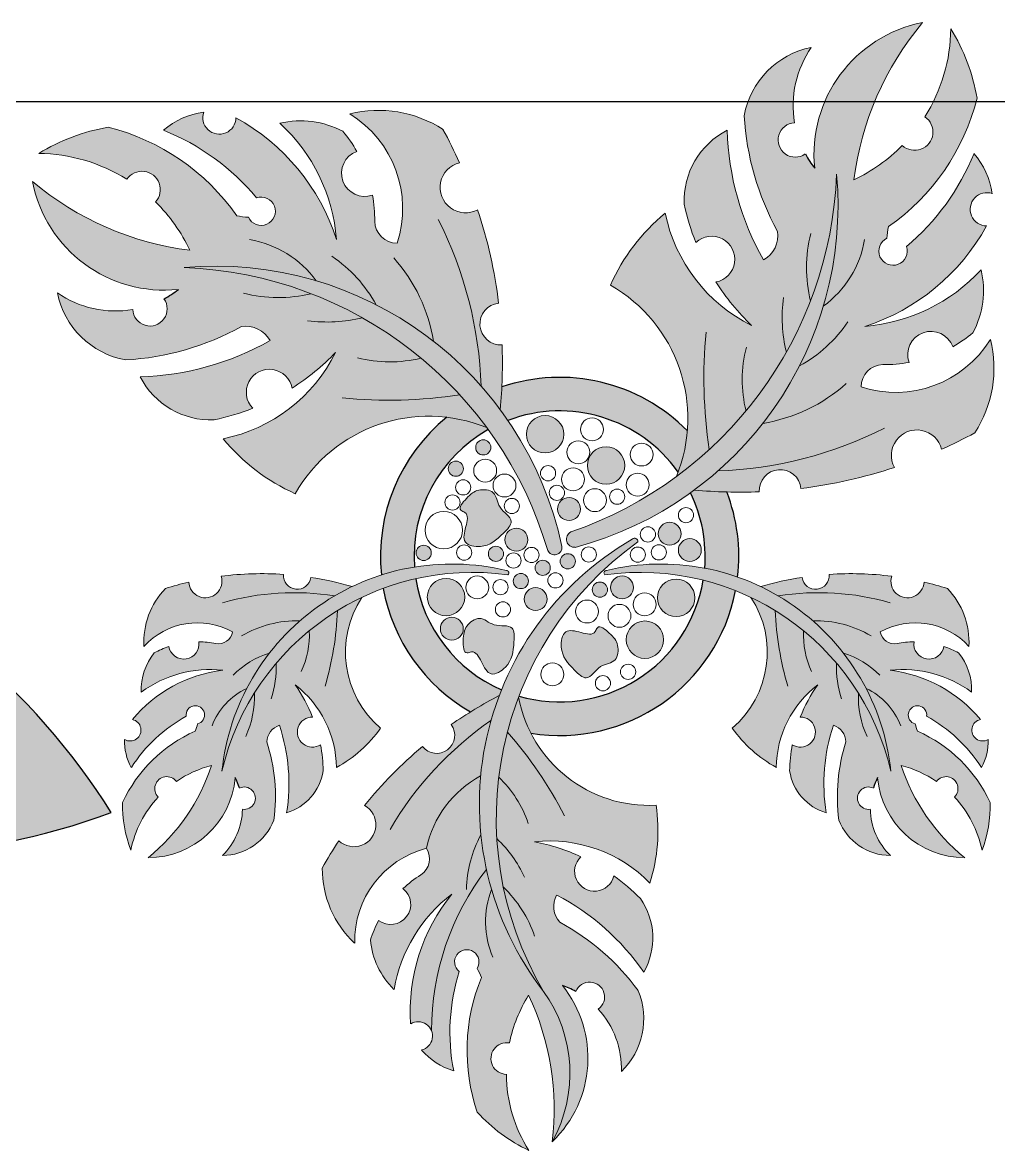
# Model space of a CAD drawing. Header units: inches. Extents: x 9636 to 21597, y -10243 to 557.
# Drawn here: x 14820.16 to 14837.89, y -8239.53 to -8219.03 of the extents above; entities that cross this region are included whole.
import ezdxf

# ---------------------------------------------------------------- set-up
doc = ezdxf.new("R2010")
doc.units = ezdxf.units.IN
doc.header["$MEASUREMENT"] = 0
doc.layers.add('estofado', color=7, linetype='Continuous', lineweight=25)
doc.layers.add('MESA', color=7, linetype='Continuous')

# ---------------------------------------------------------------- blocks, each defined once
blk = doc.blocks.new('FF')
at = {"layer": 'estofado', "ltscale": 0.1, "true_color": 0x939598}
h = blk.add_hatch(color=252, dxfattribs=at)
h.set_gradient(color1=(108, 164, 86), color2=(79, 120, 63), one_color=1, tint=0.36, name='CYLINDER')
h.paths.add_polyline_path([(14833.878, -8222.824, -0.314907), (14833.623, -8223.343, -0.122145), (14832.963, -8220.985, 0.291545), (14832.183, -8222.326, 0.043027), (14832.394, -8223.029, -1.339402), (14832.759, -8223.744, 0.060072), (14833.408, -8224.535, -0.231117), (14831.838, -8222.493, 0.11449), (14830.841, -8223.801, -0.376746), (14832.041, -8227.282, 0.228124), (14834.952, -8221.786, -0.2613), (14832.367, -8227.527, 0.033062), (14833.547, -8227.56, -0.981895), (14834.304, -8227.498, 0.048855), (14836.004, -8227.117, -1.138233), (14836.858, -8226.786, 0.018864), (14837.463, -8226.487, 0.208979), (14837.745, -8224.791, -0.346636), (14835.396, -8225.653, -0.42625), (14835.815, -8225.246, 0.04537), (14836.268, -8225.206, -0.994855), (14837.062, -8224.92, 0.044381), (14837.429, -8224.668, 0.18118), (14837.576, -8223.525, -0.18833), (14835.464, -8224.552, 0.191426), (14837.674, -8222.725, -1.174476), (14837.779, -8222.139, 0.140528), (14837.448, -8221.406, -0.125367), (14836.219, -8223.099, -2.245001), (14835.866, -8222.95, -0.031976), (14835.893, -8222.739, 0.181425), (14837.503, -8220.403, 0.094503), (14837.028, -8219.14, -0.138196), (14836.556, -8220.742, -1.074478), (14836.144, -8221.263, -0.088291), (14835.265, -8221.888, -0.144087), (14836.514, -8219.028, 0.388768), (14834.553, -8221.678, -0.041945), (14834.384, -8221.417, -1.340573), (14834.188, -8220.849, -0.196063), (14834.492, -8219.48, 0.307628), (14833.271, -8220.721, 0.111291)])
h = blk.add_hatch(color=252, dxfattribs=at)
h.set_gradient(color1=(108, 164, 86), color2=(102, 154, 81), one_color=1, tint=0.46, name='CYLINDER')
h.paths.add_polyline_path([(14828.841, -8226.067, 0.033062), (14828.873, -8224.887, -0.981895), (14828.812, -8224.13, 0.048855), (14828.431, -8222.43, -1.138233), (14828.099, -8221.575, 0.018864), (14827.801, -8220.971, 0.208979), (14826.105, -8220.689, -0.346636), (14826.967, -8223.038, -0.42625), (14826.559, -8222.619, 0.04537), (14826.52, -8222.165, -0.994855), (14826.234, -8221.372, 0.044381), (14825.981, -8221.005, 0.18118), (14824.838, -8220.858, -0.18833), (14825.866, -8222.97, 0.191426), (14824.039, -8220.759, -1.174476), (14823.453, -8220.654, 0.140528), (14822.719, -8220.985, -0.125367), (14824.412, -8222.215, -2.245001), (14824.264, -8222.567, -0.031976), (14824.053, -8222.54, 0.181425), (14821.717, -8220.931, 0.094503), (14820.454, -8221.406, -0.138196), (14822.056, -8221.877, -1.074478), (14822.577, -8222.289, -0.088291), (14823.202, -8223.169, -0.144087), (14820.341, -8221.92, 0.388768), (14822.992, -8223.88, -0.041945), (14822.731, -8224.05, -1.340573), (14822.163, -8224.246, -0.196063), (14820.794, -8223.942, 0.307628), (14822.035, -8225.162, 0.111291), (14824.138, -8224.555, -0.314907), (14824.657, -8224.811, -0.122145), (14822.299, -8225.47, 0.291545), (14823.64, -8226.251, 0.043027), (14824.343, -8226.039, -1.339402), (14825.058, -8225.674, 0.060072), (14825.849, -8225.026, -0.231117), (14823.806, -8226.595, 0.11449), (14825.115, -8227.593, -0.376746), (14828.596, -8226.392, 0.228124), (14823.1, -8223.482, -0.2613)])
h = blk.add_hatch(color=252, dxfattribs=at)
h.set_gradient(color1=(166, 115, 84), color2=(109, 75, 55), one_color=1, tint=0.32, name='INVCYLINDER')
h.paths.add_polyline_path([(14834.952, -8221.786, -0.309503), (14830.122, -8228.29, 0.812635), (14830.201, -8228.569, 0.364481)])
h = blk.add_hatch(color=252, dxfattribs=at)
h.set_gradient(color1=(166, 115, 84), color2=(109, 75, 55), one_color=1, tint=0.32, name='INVCYLINDER')
h.paths.add_polyline_path([(14829.704, -8228.626, 0.872708), (14829.96, -8228.552, 0.378997), (14823.1, -8223.482, -0.322151)])
h = blk.add_hatch(color=252, dxfattribs=at)
h.set_gradient(color1=(185, 193, 193), color2=(81, 92, 92), one_color=1, tint=0.34, name='CURVED')
h.paths.add_polyline_path([(14832.074, -8227.199, 0.06904), (14832.24, -8226.451, 0.288006), (14828.87, -8225.652, -0.011646), (14828.841, -8226.067, -0.009266), (14828.979, -8226.261, -0.341204)])
h = blk.add_hatch(color=252, dxfattribs=at)
h.set_gradient(color1=(185, 193, 193), color2=(81, 92, 92), one_color=1, tint=0.34, name='CURVED')
h.paths.add_polyline_path([(14828.622, -8226.428, 0.00155), (14828.596, -8226.392, 0.067559), (14827.869, -8226.204, 0.253608), (14826.68, -8229.071, -0.036817), (14827.28, -8228.927, -0.290631)])
h = blk.add_hatch(color=252, dxfattribs=at)
h.set_gradient(color1=(179, 165, 128), color2=(150, 134, 90), one_color=1, tint=0.47)
h.paths.add_polyline_path([(14829.315, -8226.513, -1), (14829.995, -8226.513, -1)])
h = blk.add_hatch(color=252, dxfattribs=at)
h.set_gradient(color1=(179, 165, 128), color2=(150, 134, 90), one_color=1, tint=0.47)
h.paths.add_polyline_path([(14828.395, -8226.752, 1), (14828.67, -8226.752, 1)])
h = blk.add_hatch(color=252, dxfattribs=at)
h.set_gradient(color1=(179, 165, 128), color2=(150, 134, 90), one_color=1, tint=0.47)
h.paths.add_polyline_path([(14830.423, -8227.081, 1), (14831.102, -8227.081, 1)])
h = blk.add_hatch(color=252, dxfattribs=at)
h.set_gradient(color1=(179, 165, 128), color2=(150, 134, 90), one_color=1, tint=0.47)
h.paths.add_polyline_path([(14827.896, -8227.139, 1), (14828.172, -8227.139, 1)])
h = blk.add_hatch(color=252, dxfattribs=at)
h.set_gradient(color1=(179, 165, 128), color2=(150, 134, 90), one_color=1, tint=0.47)
edge = h.paths.add_edge_path()
edge.add_spline(control_points=[(14828.215, -8228.193), (14828.187, -8228.301), (14828.131, -8228.519), (14828.589, -8228.595), (14828.829, -8228.388), (14829.138, -8228.066), (14828.782, -8227.877), (14828.775, -8227.531), (14828.419, -8227.5), (14828.25, -8227.641), (14828.05, -8227.886), (14828.279, -8227.949), (14828.242, -8228.088), (14828.215, -8228.193)], knot_values=[0, 0, 0, 0, 0.020201, 0.040881, 0.075874, 0.093984, 0.117931, 0.138882, 0.158108, 0.177537, 0.194687, 0.200618, 0.219249, 0.219249, 0.219249, 0.219249], degree=3, periodic=0)
h = blk.add_hatch(color=252, dxfattribs=at)
h.set_gradient(color1=(185, 193, 193), color2=(81, 92, 92), one_color=1, tint=0.34, name='CURVED')
h.paths.add_polyline_path([(14832.367, -8227.527, -0.003321), (14832.298, -8227.577, -0.134103), (14832.556, -8228.947, -0.036923), (14833.153, -8229.108, 0.121396), (14832.957, -8227.563, -0.016535)])
h = blk.add_hatch(color=252, dxfattribs=at)
h.set_gradient(color1=(179, 165, 128), color2=(150, 134, 90), one_color=1, tint=0.47)
h.paths.add_polyline_path([(14830.299, -8227.873, 1), (14829.882, -8227.873, 1)])
h = blk.add_hatch(color=252, dxfattribs=at)
h.set_gradient(color1=(179, 165, 128), color2=(150, 134, 90), one_color=1, tint=0.47)
h.paths.add_polyline_path([(14829.341, -8228.43, 1), (14828.924, -8228.43, 1)])
h = blk.add_hatch(color=252, dxfattribs=at)
h.set_gradient(color1=(179, 165, 128), color2=(150, 134, 90), one_color=1, tint=0.47)
h.paths.add_polyline_path([(14832.126, -8228.322, 1), (14831.709, -8228.322, 1)])
h = blk.add_hatch(color=252, dxfattribs=at)
h.set_gradient(color1=(166, 115, 84), color2=(109, 75, 55), one_color=1, tint=0.32, name='INVCYLINDER')
h.paths.add_polyline_path([(14831.339, -8228.469, 0.726279), (14831.24, -8228.421, 0.000011), (14831.24, -8228.421, 0.454782), (14829.628, -8236.642, -0.387777)])
h = blk.add_hatch(color=252, dxfattribs=at)
h.set_gradient(color1=(179, 165, 128), color2=(150, 134, 90), one_color=1, tint=0.47)
h.paths.add_polyline_path([(14832.494, -8228.619, 1), (14832.077, -8228.619, 1)])
h = blk.add_hatch(color=252, dxfattribs=at)
h.set_gradient(color1=(179, 165, 128), color2=(150, 134, 90), one_color=1, tint=0.47)
h.paths.add_polyline_path([(14827.587, -8228.67, 1), (14827.312, -8228.67, 1)])
h = blk.add_hatch(color=252, dxfattribs=at)
h.set_gradient(color1=(179, 165, 128), color2=(150, 134, 90), one_color=1, tint=0.47)
h.paths.add_polyline_path([(14828.899, -8228.686, 1), (14828.624, -8228.686, 1)])
h = blk.add_hatch(color=252, dxfattribs=at)
h.set_gradient(color1=(179, 165, 128), color2=(150, 134, 90), one_color=1, tint=0.47)
h.paths.add_polyline_path([(14830.205, -8228.823, 1), (14829.929, -8228.823, 1)])
h = blk.add_hatch(color=252, dxfattribs=at)
h.set_gradient(color1=(166, 115, 84), color2=(109, 75, 55), one_color=1, tint=0.32, name='INVCYLINDER')
h.paths.add_polyline_path([(14828.98, -8229.069, 0.529291), (14828.975, -8228.997, 0.456534), (14823.783, -8232.638, -0.387777)])
h = blk.add_hatch(color=252, dxfattribs=at)
h.set_gradient(color1=(179, 165, 128), color2=(150, 134, 90), one_color=1, tint=0.47)
h.paths.add_polyline_path([(14829.75, -8228.942, 1), (14829.475, -8228.942, 1)])
h = blk.add_hatch(color=252, dxfattribs=at)
h.set_gradient(color1=(166, 115, 84), color2=(109, 75, 55), one_color=1, tint=0.32, name='INVCYLINDER')
h.paths.add_polyline_path([(14835.938, -8232.638, 0.456534), (14830.746, -8228.997, 0.529291), (14830.741, -8229.069, -0.387777)])
h = blk.add_hatch(color=252, dxfattribs=at)
h.set_gradient(color1=(108, 164, 86), color2=(62, 94, 49), one_color=1, tint=0.28, name='CURVED')
h.paths.add_polyline_path([(14822.156, -8231.7, -1.174476), (14822.017, -8232.063, 0.140528), (14822.138, -8232.573, -0.125367), (14823.134, -8231.641, -2.245001), (14823.342, -8231.78, -0.031976), (14823.298, -8231.911, 0.181425), (14821.979, -8233.208, 0.094503), (14822.127, -8234.076, -0.138196), (14822.627, -8233.108, -1.074478), (14822.955, -8232.825, -0.088291), (14823.595, -8232.534, -0.144087), (14822.442, -8234.211, 0.388768), (14824.025, -8232.756, -0.041945), (14824.102, -8232.944, -1.340573), (14824.157, -8233.332, -0.196063), (14823.793, -8234.171, 0.307628), (14824.728, -8233.528, 0.111291), (14824.599, -8232.106, -0.314907), (14824.827, -8231.805, -0.122145), (14824.958, -8233.396, 0.291545), (14825.623, -8232.634, 0.043027), (14825.575, -8232.158, -1.339402), (14825.429, -8231.655, 0.060072), (14825.112, -8231.069, -0.231117), (14825.864, -8232.57, 0.11449), (14826.665, -8231.856, -0.376746), (14826.326, -8229.479, 0.228124), (14823.783, -8232.638, -0.2613), (14826.148, -8229.282, 0.033062), (14825.396, -8229.115, -0.981895), (14824.904, -8229.06, 0.048855), (14823.769, -8229.095, -1.138233), (14823.181, -8229.201, 0.018864), (14822.757, -8229.318, 0.208979), (14822.366, -8230.369, -0.346636), (14823.977, -8230.107, -0.42625), (14823.658, -8230.316, 0.04537), (14823.363, -8230.285, -0.994855), (14822.82, -8230.37, 0.044381), (14822.554, -8230.487, 0.18118), (14822.318, -8231.2, -0.18833), (14823.797, -8230.804, 0.191426)])
h = blk.add_hatch(color=252, dxfattribs=at)
h.set_gradient(color1=(179, 165, 128), color2=(150, 134, 90), one_color=1, tint=0.47)
h.paths.add_polyline_path([(14829.352, -8229.182, 1), (14829.077, -8229.182, 1)])
h = blk.add_hatch(color=252, dxfattribs=at)
h.set_gradient(color1=(179, 165, 128), color2=(150, 134, 90), one_color=1, tint=0.47)
h.paths.add_polyline_path([(14831.262, -8229.298, 1), (14830.846, -8229.298, 1)])
h = blk.add_hatch(color=252, dxfattribs=at)
h.set_gradient(color1=(108, 164, 86), color2=(154, 193, 138), one_color=1, tint=0.65, name='HEMISPHERICAL')
h.paths.add_polyline_path([(14835.744, -8230.107, -0.346636), (14837.355, -8230.369, 0.208979), (14836.964, -8229.318, 0.018864), (14836.54, -8229.201, -1.138233), (14835.952, -8229.095, 0.048855), (14834.816, -8229.06, -0.981895), (14834.325, -8229.115, 0.033062), (14833.573, -8229.282, -0.2613), (14835.938, -8232.638, 0.228124), (14833.395, -8229.479, -0.376746), (14833.056, -8231.856, 0.11449), (14833.857, -8232.57, -0.231117), (14834.609, -8231.069, 0.060072), (14834.292, -8231.655, -1.339402), (14834.146, -8232.158, 0.043027), (14834.098, -8232.634, 0.291545), (14834.763, -8233.396, -0.122145), (14834.894, -8231.805, -0.314907), (14835.122, -8232.106, 0.111291), (14834.993, -8233.528, 0.307628), (14835.928, -8234.171, -0.196063), (14835.564, -8233.332, -1.340573), (14835.619, -8232.944, -0.041945), (14835.696, -8232.756, 0.388768), (14837.279, -8234.211, -0.144087), (14836.125, -8232.534, -0.088291), (14836.766, -8232.825, -1.074478), (14837.094, -8233.108, -0.138196), (14837.594, -8234.076, 0.094503), (14837.742, -8233.208, 0.181425), (14836.423, -8231.911, -0.031976), (14836.379, -8231.78, -2.245001), (14836.587, -8231.641, -0.125367), (14837.583, -8232.573, 0.140528), (14837.704, -8232.063, -1.174476), (14837.565, -8231.7, 0.191426), (14835.924, -8230.804, -0.18833), (14837.403, -8231.2, 0.18118), (14837.167, -8230.487, 0.044381), (14836.901, -8230.37, -0.994855), (14836.358, -8230.285, 0.04537), (14836.063, -8230.316, -0.42625)])
h = blk.add_hatch(color=252, dxfattribs=at)
h.set_gradient(color1=(185, 193, 193), color2=(81, 92, 92), one_color=1, tint=0.34, name='CURVED')
h.paths.add_polyline_path([(14827.305, -8229.14, 0.03292), (14826.715, -8229.315, 0.221446), (14828.301, -8231.56, -0.019377), (14828.821, -8231.264, -0.005069), (14828.862, -8231.159, -0.256969)])
h = blk.add_hatch(color=252, dxfattribs=at)
h.set_gradient(color1=(179, 165, 128), color2=(150, 134, 90), one_color=1, tint=0.47)
h.paths.add_polyline_path([(14828.195, -8229.473, 1), (14827.516, -8229.473, 1)])
h = blk.add_hatch(color=252, dxfattribs=at)
h.set_gradient(color1=(185, 193, 193), color2=(81, 92, 92), one_color=1, tint=0.34, name='CURVED')
h.paths.add_polyline_path([(14832.529, -8229.167, -0.449638), (14829.178, -8231.274, 0.000699), (14829.172, -8231.29, 0.072477), (14829.396, -8231.948, 0.40511), (14833.115, -8229.356, 0.032975)])
h = blk.add_hatch(color=252, dxfattribs=at)
h.set_gradient(color1=(179, 165, 128), color2=(150, 134, 90), one_color=1, tint=0.47)
h.paths.add_polyline_path([(14829.692, -8229.51, 1), (14829.275, -8229.51, 1)])
h = blk.add_hatch(color=252, dxfattribs=at)
h.set_gradient(color1=(179, 165, 128), color2=(150, 134, 90), one_color=1, tint=0.47)
h.paths.add_polyline_path([(14830.788, -8229.338, 1), (14830.513, -8229.338, 1)])
h = blk.add_hatch(color=252, dxfattribs=at)
h.set_gradient(color1=(179, 165, 128), color2=(150, 134, 90), one_color=1, tint=0.47)
h.paths.add_polyline_path([(14832.376, -8229.487, 1), (14831.696, -8229.487, 1)])
h = blk.add_hatch(color=252, dxfattribs=at)
h.set_gradient(color1=(179, 165, 128), color2=(150, 134, 90), one_color=1, tint=0.47)
h.paths.add_polyline_path([(14828.169, -8230.049, 1), (14827.752, -8230.049, 1)])
h = blk.add_hatch(color=252, dxfattribs=at)
h.set_gradient(color1=(179, 165, 128), color2=(150, 134, 90), one_color=1, tint=0.47)
edge = h.paths.add_edge_path()
edge.add_spline(control_points=[(14828.499, -8230.653), (14828.549, -8230.752), (14828.652, -8230.952), (14829.046, -8230.707), (14829.088, -8230.393), (14829.107, -8229.947), (14828.715, -8230.041), (14828.481, -8229.786), (14828.194, -8229.998), (14828.159, -8230.216), (14828.172, -8230.532), (14828.385, -8230.427), (14828.45, -8230.556), (14828.499, -8230.653)], knot_values=[0, 0, 0, 0, 0.020201, 0.040881, 0.075874, 0.093984, 0.117931, 0.138882, 0.158108, 0.177537, 0.194687, 0.200618, 0.219249, 0.219249, 0.219249, 0.219249], degree=3, periodic=0)
h = blk.add_hatch(color=252, dxfattribs=at)
h.set_gradient(color1=(179, 165, 128), color2=(150, 134, 90), one_color=1, tint=0.47)
h.paths.add_polyline_path([(14831.808, -8230.248, 1), (14831.129, -8230.248, 1)])
h = blk.add_hatch(color=252, dxfattribs=at)
h.set_gradient(color1=(179, 165, 128), color2=(150, 134, 90), one_color=1, tint=0.47)
edge = h.paths.add_edge_path()
edge.add_spline(control_points=[(14830.308, -8230.117), (14830.201, -8230.089), (14829.983, -8230.034), (14829.906, -8230.491), (14830.113, -8230.731), (14830.436, -8231.04), (14830.625, -8230.684), (14830.97, -8230.678), (14831.002, -8230.322), (14830.861, -8230.152), (14830.616, -8229.952), (14830.553, -8230.181), (14830.414, -8230.145), (14830.308, -8230.117)], knot_values=[0, 0, 0, 0, 0.020201, 0.040881, 0.075874, 0.093984, 0.117931, 0.138882, 0.158108, 0.177537, 0.194687, 0.200618, 0.219249, 0.219249, 0.219249, 0.219249], degree=3, periodic=0)
h = blk.add_hatch(color=252, dxfattribs=at)
h.set_gradient(color1=(108, 164, 86), color2=(128, 178, 108), one_color=1, tint=0.56, name='CYLINDER')
h.paths.add_polyline_path([(14828.671, -8231.718, -0.021499), (14828.821, -8231.264, 0.033062), (14827.949, -8231.792, -0.981895), (14827.428, -8232.19, 0.048855), (14826.372, -8233.263, -1.138233), (14825.906, -8233.903, 0.018864), (14825.607, -8234.402, 0.208979), (14826.195, -8235.766, -0.346636), (14827.498, -8234.041, -0.218356), (14828.484, -8232.725, -0.045186), (14828.666, -8231.739, -0.00127), (14828.65, -8231.733, -0.001036)])
h = blk.add_hatch(color=252, dxfattribs=at)
h.set_gradient(color1=(108, 164, 86), color2=(128, 178, 108), one_color=1, tint=0.56, name='CYLINDER')
h.paths.add_polyline_path([(14831.559, -8234.673, 0.11449), (14831.672, -8233.256, -0.376746), (14829.172, -8231.29, 0.228124), (14829.628, -8236.642, -0.289779), (14829.784, -8239.376, 0.388768), (14829.968, -8236.534, -0.041945), (14830.214, -8236.644, -1.340573), (14830.621, -8236.965, -0.196063), (14831.041, -8238.102, 0.307628), (14831.347, -8236.63, 0.111291), (14829.923, -8235.386, -0.314907), (14829.865, -8234.89, -0.122145), (14831.447, -8236.294, 0.291545), (14831.387, -8234.955, 0.043027), (14830.905, -8234.543, -1.339402), (14830.305, -8234.195, 0.060072), (14829.465, -8233.923, -0.231117)])
h = blk.add_hatch(color=252, dxfattribs=at)
h.set_gradient(color1=(108, 164, 86), color2=(128, 178, 108), one_color=1, tint=0.56, name='CYLINDER')
h.paths.add_polyline_path([(14827.384, -8234.533, 0.04537), (14827.073, -8234.774, -0.994855), (14826.63, -8235.353, 0.044381), (14826.482, -8235.707, 0.18118), (14826.91, -8236.606, -0.18833), (14827.963, -8234.873, 0.191426), (14827.212, -8237.233, -0.461932), (14827.59, -8237.355, -0.164855), (14828.59, -8234.423, -0.076989), (14828.484, -8232.725, 0.218356), (14827.498, -8234.041, -0.42625)])
h = blk.add_hatch(color=252, dxfattribs=at)
h.set_gradient(color1=(108, 164, 86), color2=(128, 178, 108), one_color=1, tint=0.56, name='CYLINDER')
h.paths.add_polyline_path([(14828.422, -8238.839, 0.094503), (14829.358, -8239.534, -0.138196), (14828.951, -8238.151, -1.074478), (14829.007, -8237.579, -0.088291), (14829.353, -8236.714, -0.144087), (14829.784, -8239.376, 0.289779), (14829.628, -8236.642, -0.111568), (14828.59, -8234.423, 0.164855), (14827.59, -8237.355, -0.461932), (14827.41, -8237.708, 0.140528), (14827.993, -8238.086, -0.125367), (14828.095, -8236.281, -2.245001), (14828.42, -8236.224, -0.031976), (14828.499, -8236.39, 0.181425)])
at = {"layer": 'MESA', "ltscale": 0.8}
h = blk.add_hatch(color=85, dxfattribs=at)
h.dxf.hatch_style = 1
h.set_gradient(color1=(103, 159, 96), color2=(179, 207, 175), one_color=1, tint=0.75, name='INVCURVED')
h.paths.add_polyline_path([(14813.938, -8233.715, -0.199512), (14809.538, -8229.443, -0.09675), (14819.981, -8233.009, 0.086654), (14809.844, -8228.996, -0.192489), (14815.744, -8228.373, -0.158608), (14821.774, -8233.388, -0.158608)])
at = {"color": 252, "true_color": 0x939598}
blk.add_line((15113.189, -8220.47), (14456.189, -8220.47), dxfattribs=at)
at = {"layer": 'estofado', "color": 252, "lineweight": 5, "ltscale": 0.1, "true_color": 0x939598}
for centre, radius in [((14829.655, -8226.513), 0.34), ((14830.508, -8226.425), 0.208), ((14828.532, -8226.752), 0.138), ((14830.258, -8226.84), 0.208), ((14830.763, -8227.081), 0.34), ((14831.408, -8226.882), 0.208), ((14828.034, -8227.139), 0.138), ((14828.567, -8227.173), 0.208), ((14828.917, -8227.445), 0.208), ((14829.709, -8227.222), 0.138), ((14830.163, -8227.332), 0.208), ((14831.337, -8227.431), 0.208), ((14828.166, -8227.479), 0.138), ((14829.87, -8227.577), 0.138), ((14827.973, -8227.753), 0.138), ((14830.56, -8227.711), 0.208), ((14830.964, -8227.648), 0.138), ((14829.051, -8227.817), 0.138), ((14830.09, -8227.873), 0.208), ((14832.215, -8227.983), 0.138), ((14827.814, -8228.256), 0.34), ((14829.133, -8228.43), 0.208), ((14831.523, -8228.334), 0.138), ((14831.917, -8228.322), 0.208), ((14832.285, -8228.619), 0.208), ((14827.449, -8228.67), 0.138), ((14828.184, -8228.664), 0.138), ((14828.762, -8228.686), 0.138), ((14829.081, -8228.809), 0.138), ((14829.409, -8228.708), 0.138), ((14830.067, -8228.823), 0.138), ((14830.449, -8228.7), 0.138), ((14831.339, -8228.702), 0.138), ((14831.721, -8228.66), 0.138), ((14829.612, -8228.942), 0.138), ((14828.422, -8229.298), 0.208), ((14829.215, -8229.182), 0.138), ((14829.843, -8229.17), 0.138), ((14831.054, -8229.298), 0.208), ((14827.855, -8229.473), 0.34), ((14828.844, -8229.294), 0.138), ((14829.483, -8229.51), 0.208), ((14830.651, -8229.338), 0.138), ((14832.036, -8229.487), 0.34), ((14831.463, -8229.606), 0.208), ((14828.889, -8229.697), 0.138), ((14830.417, -8229.736), 0.208), ((14831.006, -8229.814), 0.208), ((14827.96, -8230.049), 0.208), ((14831.469, -8230.248), 0.34), ((14829.788, -8230.879), 0.208), ((14831.163, -8230.832), 0.138), ((14830.706, -8231.04), 0.138)]:
    blk.add_circle(centre, radius, dxfattribs=at)
for centre, radius, start, end in [((14836.98, -8221.423), 2.44, 101.0186, 185.9966), ((14840.749, -8222.58), 5.528, 140.0122, 172.8088), ((14833.949, -8219.105), 3.078, 327.8752, 359.3481), ((14833.953, -8221.018), 3.603, 9.8207, 31.4151), ((14834.795, -8220.998), 1.548, 101.2825, 169.6799), ((14836.019, -8220.537), 1.857, 145.305, 189.6765), ((14833.586, -8219.426), 4.037, 304.8613, 345.9935), ((14823.663, -8222.098), 1.459, 98.3059, 130.3029), ((14823.737, -8220.754), 0.302, 160.6631, 359.0131), ((14826.63, -8222.77), 2.146, 56.9429, 104.1578), ((14825.045, -8222.41), 2.022, 341.9118, 58.3844), ((14822.171, -8224.163), 3.882, 17.9062, 61.2534), ((14825.213, -8222.457), 1.643, 62.1153, 103.1932), ((14822.648, -8223.229), 3.228, 4.6076, 47.2701), ((14838.241, -8220.426), 4.978, 183.393, 208.7944), ((14834.201, -8221.162), 0.313, 92.4292, 305.5449), ((14836.369, -8221.017), 0.333, 227.5673, 55.7919), ((14822.332, -8224.481), 3.603, 99.8207, 121.4151), ((14820.74, -8224.848), 4.037, 34.8613, 75.9935), ((14821.153, -8224.923), 4.238, 39.7257, 68.3087), ((14824.047, -8222.608), 2.513, 29.481, 39.6456), ((14819.942, -8225.228), 8.937, 24.1234, 28.4463), ((14833.625, -8222.268), 1.444, 117.2921, 182.3073), ((14838.047, -8220.834), 5.086, 181.7055, 209.5612), ((14833.949, -8219.105), 3.078, 295.3016, 315.484), ((14820.419, -8224.484), 3.078, 57.8752, 89.3481), ((14826.379, -8221.768), 0.422, 110.1108, 289.5198), ((14833.51, -8219.839), 4.238, 309.7257, 338.3087), ((14836.335, -8222.35), 1.459, 8.3059, 40.3029), ((14828.21, -8222.024), 0.462, 103.7865, 298.5822), ((14822.331, -8222.065), 0.333, 317.5673, 145.7919), ((14823.894, -8217.684), 5.528, 230.0122, 262.8088), ((14822.737, -8221.453), 2.44, 191.0186, 275.9966), ((14837.68, -8222.423), 0.302, 70.6631, 269.0131), ((14820.419, -8224.484), 3.078, 25.3016, 45.484), ((14824.497, -8222.458), 0.257, 205.201, 109.1617), ((14824.047, -8222.608), 2.513, 359.2754, 10.1496), ((14836.364, -8221.452), 4.272, 191.8137, 201.6687), ((14819.942, -8225.228), 8.937, 7.0576, 18.2453), ((14834.159, -8225.297), 3.64, 129.608, 155.7334), ((14834.714, -8221.907), 2.935, 191.5061, 243.5602), ((14824.37, -8220.904), 1.667, 259.0186, 266.3445), ((14826.964, -8222.633), 0.405, 181.0153, 270.3634), ((14821.284, -8225.879), 7.213, 1.9256, 26.9542), ((14834.271, -8220.858), 3.882, 287.9062, 331.2534), ((14837.53, -8223.056), 1.667, 169.0186, 176.3445), ((14832.683, -8223.332), 0.419, 280.5489, 133.5686), ((14833.379, -8222.901), 0.505, 298.8789, 8.7972), ((14836.994, -8223.492), 2.589, 165.9423, 193.4167), ((14823.968, -8224.84), 1.894, 36.1411, 80.3873), ((14833.593, -8222.654), 1.894, 306.1411, 350.3873), ((14835.976, -8223.183), 0.257, 115.201, 19.1617), ((14824.376, -8225.366), 2.518, 28.6905, 56.0246), ((14824.631, -8225.324), 3.041, 9.4944, 41.5537), ((14835.205, -8221.334), 3.228, 274.6076, 317.2701), ((14835.977, -8223.899), 1.643, 332.1153, 13.1932), ((14836.364, -8221.452), 4.272, 212.4488, 226.1997), ((14821.851, -8222.415), 1.857, 235.305, 279.6765), ((14822.312, -8223.639), 1.548, 191.2825, 259.6799), ((14824.806, -8221.439), 2.589, 255.9423, 283.4167), ((14829.459, -8226.225), 2.79, 337.7465, 60.3213), ((14822.476, -8224.232), 0.313, 182.4292, 35.5449), ((14828.85, -8224.508), 0.38, 95.6708, 273.5772), ((14836.645, -8224.386), 2.683, 172.3137, 193.7119), ((14821.74, -8220.193), 4.978, 273.393, 298.7944), ((14824.215, -8225.054), 0.505, 28.8789, 98.7972), ((14825.7, -8221.789), 2.683, 262.3137, 283.7119), ((14833.068, -8223.062), 2.518, 298.6905, 326.0246), ((14841.153, -8225.493), 8.613, 174.4084, 188.6615), ((14836.666, -8225.065), 0.422, 20.1108, 199.5198), ((14835.826, -8222.733), 2.513, 299.481, 309.6456), ((14822.148, -8220.386), 5.086, 271.7055, 299.5612), ((14819.942, -8225.228), 8.937, 354.6159, 2.1904), ((14835.607, -8225.524), 2.37, 165.544, 193.8081), ((14836.023, -8223.731), 2.022, 251.9118, 328.3844), ((14835.664, -8225.316), 2.146, 326.9429, 14.1578), ((14823.221, -8223.719), 2.935, 281.5061, 333.5602), ((14822.766, -8222.069), 4.272, 302.4488, 316.1997), ((14826.837, -8222.827), 2.37, 255.544, 283.8081), ((14824.646, -8225.751), 0.419, 10.5489, 223.5686), ((14835.801, -8225.651), 0.405, 91.0153, 180.3634), ((14835.826, -8222.733), 2.513, 269.2754, 280.1496), ((14823.582, -8224.808), 1.444, 207.2921, 272.3073), ((14833.109, -8223.317), 3.041, 279.4944, 311.5537), ((14826.807, -8217.281), 8.613, 264.4084, 278.6615), ((14822.766, -8222.069), 4.272, 281.8137, 291.6687), ((14827.539, -8228.975), 2.79, 67.7465, 150.3213), ((14832.555, -8219.97), 7.213, 271.9256, 296.9542), ((14826.611, -8224.275), 3.64, 219.608, 245.7334), ((14836.409, -8226.896), 0.462, 13.7865, 208.5822), ((14833.205, -8218.629), 8.937, 294.1234, 298.4463), ((14833.926, -8227.536), 0.38, 5.6708, 183.5772), ((14833.205, -8218.629), 8.937, 277.0576, 288.2453), ((14833.205, -8218.629), 8.937, 264.6159, 272.1904), ((14823.482, -8229.186), 0.301, 182.8615, 17.6572), ((14824.511, -8234.875), 5.828, 86.1325, 97.3203), ((14825.151, -8229.083), 0.248, 174.7458, 352.6522), ((14834.57, -8229.083), 0.248, 187.3478, 5.2542), ((14835.21, -8234.875), 5.828, 82.6797, 93.8675), ((14836.239, -8229.186), 0.301, 162.3428, 357.1385), ((14824.511, -8234.875), 5.828, 103.1984, 107.5212), ((14824.511, -8234.875), 5.828, 73.6909, 81.2654), ((14835.21, -8234.875), 5.828, 98.7346, 106.3091), ((14835.21, -8234.875), 5.828, 72.4788, 76.8016), ((14823.764, -8230.29), 1.4, 136.0179, 183.2328), ((14825.094, -8234.097), 4.704, 81.0006, 106.0292), ((14827.849, -8230.474), 1.82, 146.8215, 229.3963), ((14831.872, -8230.474), 1.82, 310.6037, 33.1785), ((14834.627, -8234.097), 4.704, 73.9708, 98.9994), ((14835.957, -8230.29), 1.4, 356.7672, 43.9821), ((14825.152, -8231.886), 1.983, 88.5693, 120.6287), ((14820.271, -8229.498), 5.617, 343.4834, 357.7365), ((14839.45, -8229.498), 5.617, 182.2635, 196.5166), ((14834.569, -8231.886), 1.983, 59.3713, 91.4307), ((14823.338, -8231.26), 1.318, 60.9868, 137.4594), ((14823.717, -8230.059), 0.264, 260.0903, 349.4383), ((14823.826, -8230.164), 1.546, 334.6189, 2.8831), ((14835.895, -8230.164), 1.546, 177.1169, 205.3811), ((14836.383, -8231.26), 1.318, 42.5406, 119.0132), ((14836.004, -8230.059), 0.264, 190.5617, 279.9097), ((14823.091, -8230.326), 0.275, 189.1858, 8.5947), ((14823.341, -8231.924), 1.638, 78.3504, 89.2246), ((14836.38, -8231.924), 1.638, 90.7754, 101.6496), ((14836.63, -8230.326), 0.275, 171.4053, 350.8142), ((14823.388, -8231.158), 1.071, 141.1903, 182.2681), ((14823.341, -8231.924), 1.638, 108.5559, 118.7205), ((14825.148, -8232.054), 1.642, 107.7654, 135.0996), ((14834.573, -8232.054), 1.642, 44.9004, 72.2346), ((14836.38, -8231.924), 1.638, 61.2795, 71.4441), ((14836.333, -8231.158), 1.071, 357.7319, 38.8097), ((14823.02, -8230.764), 1.75, 341.3887, 2.7869), ((14836.7, -8230.764), 1.75, 177.2131, 198.6113), ((14824.105, -8233.317), 2.532, 96.9812, 140.3284), ((14823.566, -8232.896), 2.105, 83.6826, 126.345), ((14836.155, -8232.896), 2.105, 53.655, 96.3174), ((14835.616, -8233.317), 2.532, 39.6716, 83.0188), ((14824.76, -8232.25), 1.235, 115.216, 159.4623), ((14822.838, -8232.677), 2.786, 21.5237, 35.2746), ((14823.95, -8232.59), 1.914, 0.581, 52.6352), ((14835.77, -8232.59), 1.914, 127.3648, 179.419), ((14836.883, -8232.677), 2.786, 144.7254, 158.4763), ((14834.961, -8232.25), 1.235, 20.5377, 64.784), ((14822.686, -8231.293), 1.688, 335.0173, 2.4916), ((14832.373, -8238.118), 7.719, 117.3918, 124.9664), ((14831.542, -8230.85), 2.41, 190.5225, 273.0973), ((14837.034, -8231.293), 1.688, 177.5084, 204.9827), ((14823.3, -8231.617), 0.168, 284.2759, 188.2367), ((14836.421, -8231.617), 0.168, 351.7633, 255.7241), ((14822.116, -8231.893), 0.197, 239.7381, 78.088), ((14824.466, -8234.063), 2.764, 118.8007, 147.3836), ((14825.427, -8231.928), 0.273, 89.6239, 302.6435), ((14832.218, -8236.84), 6.23, 124.7016, 149.7302), ((14834.294, -8231.928), 0.273, 237.3565, 90.3761), ((14835.255, -8234.063), 2.764, 32.6164, 61.1993), ((14837.605, -8231.893), 0.197, 101.912, 300.2619), ((14824.366, -8234.318), 2.633, 113.9363, 155.0685), ((14822.29, -8231.506), 1.087, 338.0936, 345.4195), ((14824.928, -8232.118), 0.329, 107.9539, 177.8722), ((14821.684, -8232.865), 3.317, 350.7805, 18.6362), ((14824.725, -8230.488), 2.374, 298.683, 324.8084), ((14827.685, -8231.987), 0.328, 218.4468, 36.3532), ((14823.392, -8236.849), 7.439, 27.1843, 41.4375), ((14834.996, -8230.488), 2.374, 215.1916, 241.317), ((14838.037, -8232.865), 3.317, 161.3638, 189.2195), ((14834.793, -8232.118), 0.329, 2.1278, 72.0461), ((14837.431, -8231.506), 1.087, 194.5805, 201.9064), ((14835.354, -8234.318), 2.633, 24.9315, 66.0637), ((14822.967, -8232.106), 0.952, 177.3808, 209.3779), ((14821.509, -8233.102), 3.247, 352.4679, 17.8694), ((14822.838, -8232.677), 2.786, 0.8887, 10.7437), ((14836.883, -8232.677), 2.786, 169.2563, 179.1113), ((14838.212, -8233.102), 3.247, 162.1306, 187.5321), ((14836.754, -8232.106), 0.952, 330.6221, 2.6192), ((14832.373, -8238.118), 7.719, 129.8335, 141.0213), ((14820.169, -8231.413), 3.605, 309.0872, 341.8838), ((14824.094, -8234.479), 2.007, 104.3766, 124.559), ((14835.627, -8234.479), 2.007, 55.441, 75.6234), ((14839.552, -8231.413), 3.605, 198.1162, 230.9128), ((14822.44, -8232.62), 1.591, 270.0936, 355.0715), ((14822.781, -8232.955), 0.217, 36.6423, 224.8669), ((14824.692, -8232.493), 0.941, 286.3671, 351.3823), ((14829.426, -8234.458), 1.973, 118.5185, 167.7887), ((14827.405, -8234.234), 2.047, 18.3199, 46.584), ((14835.029, -8232.493), 0.941, 188.6177, 253.6329), ((14837.281, -8232.62), 1.591, 184.9285, 269.9064), ((14836.94, -8232.955), 0.217, 315.1331, 143.3577), ((14824.187, -8233.13), 0.204, 261.5041, 114.6198), ((14835.534, -8233.13), 0.204, 65.3802, 278.4959), ((14824.094, -8234.479), 2.007, 136.9502, 168.4231), ((14835.627, -8234.479), 2.007, 11.5769, 43.0498), ((14824.328, -8233.253), 2.35, 178.8957, 200.49), ((14822.946, -8233.306), 1.211, 314.38, 358.7514), ((14826.181, -8233.613), 0.399, 226.5625, 61.3582), ((14828.562, -8233.722), 3.144, 342.384, 8.5094), ((14836.775, -8233.306), 1.211, 181.2486, 225.62), ((14835.393, -8233.253), 2.35, 339.51, 1.1043), ((14823.787, -8233.162), 1.01, 270.3575, 338.7549), ((14835.934, -8233.162), 1.01, 201.2451, 269.6425), ((14830.4, -8234.834), 2.175, 151.4664, 178.8006), ((14832.373, -8238.118), 7.719, 146.8994, 151.2222), ((14827.183, -8235.546), 2.317, 25.0896, 46.4879), ((14829.744, -8236.443), 2.535, 44.282, 96.3362), ((14828.759, -8237.545), 3.69, 65.2247, 78.9756), ((14827.941, -8235.73), 1.746, 104.6878, 181.1604), ((14827.205, -8234.232), 0.35, 303.7913, 33.1393), ((14830.553, -8234.458), 0.362, 133.3249, 346.3445), ((14827.461, -8234.411), 1.854, 179.7189, 226.9338), ((14832.414, -8237.364), 4.824, 142.4479, 179.8931), ((14828.551, -8236.363), 2.17, 122.0514, 132.9256), ((14828.759, -8237.545), 3.69, 44.5897, 54.4447), ((14826.85, -8235.062), 0.364, 232.8868, 52.2957), ((14830.209, -8235.377), 1.636, 158.917, 203.1632), ((14827.347, -8236.358), 2.236, 18.7183, 46.1926), ((14829.656, -8237.088), 2.788, 127.3836, 170.046), ((14830.557, -8236.998), 3.353, 140.6821, 184.0293), ((14830.249, -8235.097), 0.436, 151.6549, 221.5732), ((14827.826, -8238.781), 4.393, 34.4815, 62.3371), ((14830.366, -8235.671), 1.247, 330.0681, 35.0833), ((14828.551, -8236.363), 2.17, 152.2569, 162.4215), ((14827.876, -8239.167), 4.3, 36.1689, 61.5704), ((14827.896, -8235.586), 1.419, 184.8913, 225.9691), ((14828.232, -8236.106), 0.222, 327.9769, 231.9376), ((14827.162, -8236.925), 1.44, 21.7946, 29.1205), ((14831.586, -8237.382), 3.66, 162.5017, 191.0846), ((14831.724, -8237.717), 3.487, 157.6373, 198.7695), ((14830.465, -8236.744), 0.271, 305.2051, 158.3208), ((14827.546, -8238.132), 2.56, 330.9322, 35.574), ((14828.325, -8237.854), 2.108, 313.7946, 38.7725), ((14830.111, -8237.141), 1.337, 314.0585, 22.4559), ((14831.61, -8238.12), 2.659, 148.0776, 168.26), ((14825.047, -8238.776), 4.775, 352.7882, 25.5848), ((14829.438, -8238.048), 1.604, 358.081, 42.4524), ((14827.35, -8237.455), 0.26, 283.4391, 121.789), ((14828.36, -8236.88), 1.261, 221.0818, 253.0788), ((14828.959, -8237.863), 0.288, 80.3433, 268.5678), ((14831.61, -8238.12), 2.659, 180.6511, 212.1241), ((14830.713, -8236.733), 3.112, 222.5967, 244.191)]:
    blk.add_arc(centre, radius, start, end, dxfattribs=at)
at = {"layer": 'estofado', "color": 252, "ltscale": 0.1, "true_color": 0x939598}
for centre, radius, start, end in [((14836.019, -8220.537), 1.857, 208.2976, 217.9049), ((14821.851, -8222.415), 1.857, 298.2976, 307.9049), ((14829.919, -8228.734), 3.256, 44.5248, 108.7916), ((14829.919, -8228.734), 3.256, 129.0122, 185.9347), ((14829.919, -8228.734), 2.645, 35.4554, 110.8148), ((14829.919, -8228.734), 2.645, 119.3518, 184.1737), ((14829.919, -8228.734), 2.645, 355.3819, 25.9338), ((14829.919, -8228.734), 3.256, 353.3979, 21.0844), ((14829.919, -8228.734), 2.645, 188.82, 246.4657), ((14829.919, -8228.734), 2.645, 253.7485, 350.5904), ((14829.919, -8228.734), 3.256, 190.2712, 240.2168), ((14829.919, -8228.734), 3.256, 260.7676, 348.9809), ((14829.919, -8228.734), 3.256, 247.0716, 247.3627), ((14822.946, -8233.306), 1.211, 17.3725, 26.9799), ((14836.775, -8233.306), 1.211, 153.0201, 162.6275), ((14829.438, -8238.048), 1.604, 61.0735, 70.6809)]:
    blk.add_arc(centre, radius, start, end, dxfattribs=at)
at = {"layer": 'estofado', "color": 252, "lineweight": 20, "ltscale": 0.1, "true_color": 0x939598}
for centre, radius, start, end in [((14827.787, -8221.51), 7.17, 289.0066, 357.7964), ((14828.542, -8222.352), 6.435, 284.942, 5.0453), ((14823.666, -8229.892), 6.435, 12.0191, 95.0453), ((14822.824, -8230.647), 7.17, 16.3708, 87.7964), ((14834.019, -8233.234), 5.558, 120.0005, 217.8213), ((14834.961, -8233.492), 6.193, 125.7916, 210.5723), ((14830.191, -8228.421), 0.148, 117.5535, 273.9476), ((14831.281, -8228.461), 0.0578, 352.069, 136.0321), ((14829.827, -8228.571), 0.134, 203.8853, 8.3312), ((14827.958, -8233.068), 4.196, 76.2995, 174.1203), ((14831.763, -8233.068), 4.196, 5.8797, 103.7005), ((14828.337, -8233.7), 4.676, 82.0906, 166.8713), ((14828.953, -8229.035), 0.0436, 308.368, 92.3311), ((14830.768, -8229.035), 0.0436, 87.6689, 231.632), ((14831.384, -8233.7), 4.676, 13.1287, 97.9094)]:
    blk.add_arc(centre, radius, start, end, dxfattribs=at)
at = {"layer": 'estofado', "color": 252, "lineweight": 5, "ltscale": 0.1, "true_color": 0x939598}
for points in [[(14828.215, -8228.193), (14828.206, -8228.473), (14828.481, -8228.552), (14828.901, -8228.309), (14829.039, -8228.099), (14828.836, -8227.837), (14828.711, -8227.575), (14828.449, -8227.529), (14828.226, -8227.68), (14828.127, -8227.896), (14828.199, -8227.936), (14828.215, -8228.193)], [(14828.499, -8230.653), (14828.677, -8230.869), (14828.936, -8230.746), (14829.09, -8230.286), (14829.055, -8230.037), (14828.729, -8229.976), (14828.462, -8229.861), (14828.235, -8230.001), (14828.167, -8230.261), (14828.237, -8230.489), (14828.317, -8230.47), (14828.499, -8230.653)], [(14830.308, -8230.117), (14830.029, -8230.108), (14829.95, -8230.384), (14830.192, -8230.804), (14830.402, -8230.941), (14830.664, -8230.738), (14830.926, -8230.613), (14830.972, -8230.351), (14830.822, -8230.128), (14830.605, -8230.03), (14830.566, -8230.102), (14830.308, -8230.117)]]:
    blk.add_spline(points, degree=3, dxfattribs=at)
at = {"layer": 'MESA', "ltscale": 0.8}
for centre, start, end in [((14811.053, -8240.146), 32.2235, 68.2734), ((14817.354, -8221.512), 254.3627, 290.4126)]:
    blk.add_arc(centre, 12.672, start, end, dxfattribs=at)

msp = doc.modelspace()

# ---------------------------------------------------------------- block references
at = {"color": 18, "true_color": 0x000000}
msp.add_blockref('FF', (0, 0), dxfattribs=at)

doc.saveas('drawing.dxf')
